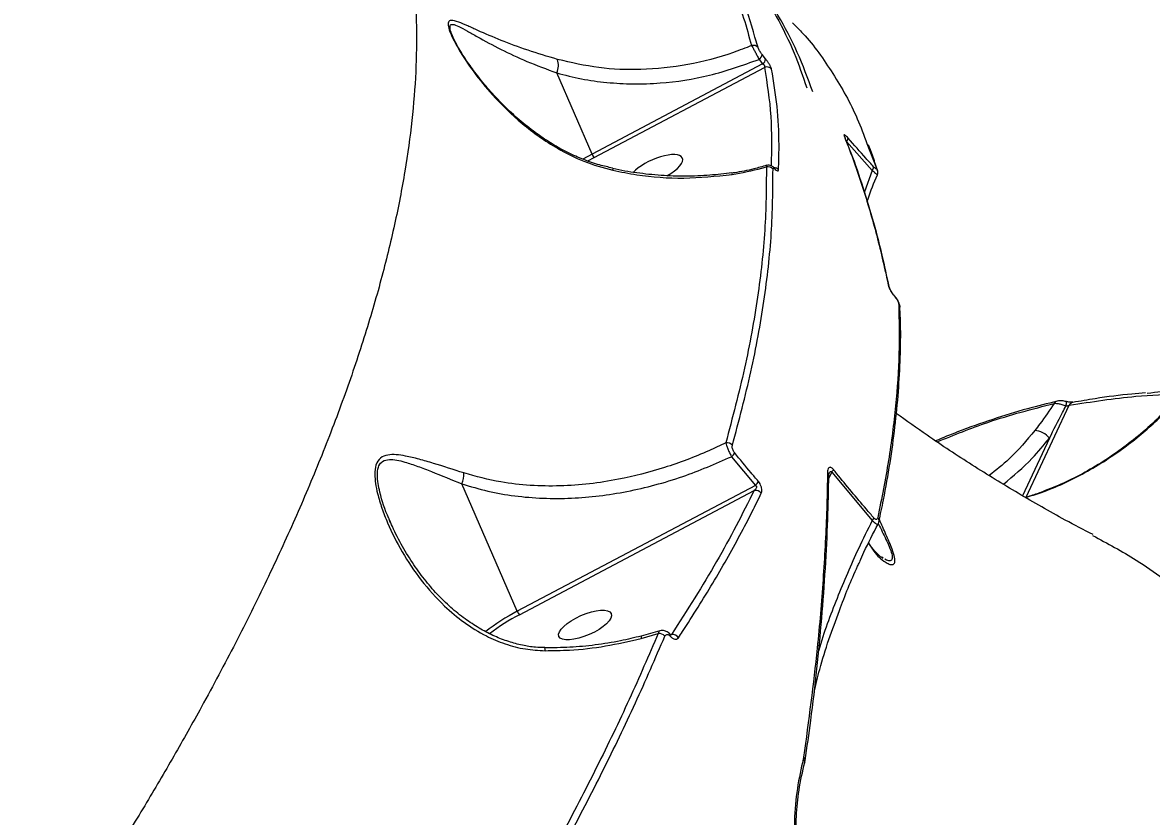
# Model space of a CAD drawing. Header units: millimetres. Extents: x -6328 to 5334, y -5037 to 4112.
# Drawn here: x -2760.9 to -2576.2, y 345 to 475 of the extents above; entities that cross this region are included whole.
import ezdxf

# ---------------------------------------------------------------- set-up
doc = ezdxf.new("R2010")
doc.units = ezdxf.units.MM
for name, color, linetype in [('DIKOM_ЗОНА', 80, 'Continuous'), ('DIKOM_ОБЪЕКТ', 7, 'Continuous'), ('DIKOM_РАЗМЕР_ЗОНА', 7, 'Continuous'), ('DIKOM_РАЗМЕР_ОБЪЕКТА', 7, 'Continuous')]:
    doc.layers.add(name, color=color, linetype=linetype)
doc.styles.add('style1', font='arial.ttf', dxfattribs={"width": 0.8})
doc.dimstyles.new('1-50', dxfattribs={"dimtxt": 300, "dimasz": 200, "dimexe": 100, "dimexo": 0, "dimgap": 100, "dimtad": 1, "dimtxsty": 'style1', "dimcen": 200, "dimclrd": 7, "dimclre": 7, "dimclrt": 7, "dimadec": 1, "dimazin": 2, "dimtfac": 1, "dimtmove": 0, "dimatfit": 2, "dimfxl": 0, "dimlwd": 25, "dimlwe": 18, "dimarcsym": 0})

# ---------------------------------------------------------------- blocks, each defined once
blk = doc.blocks.new('*D0')
at = {"layer": 'Defpoints', "color": 0, "transparency": 16777216}
for p in [(-3539.45, 760.32), (3333.52, 448.13), (3333.52, -4437.11)]:
    blk.add_point(p, dxfattribs=at)
at = {"layer": 'DIKOM_РАЗМЕР_ОБЪЕКТА', "color": 7, "lineweight": 18, "transparency": 16777216}
for p, q in [((-3539.45, 760.32), (-3539.45, -4537.11)), ((3333.52, 448.13), (3333.52, -4537.11))]:
    blk.add_line(p, q, dxfattribs=at)
at = {"layer": 'DIKOM_РАЗМЕР_ОБЪЕКТА', "color": 7, "lineweight": 25, "transparency": 16777216}
blk.add_line((-3339.45, -4437.11), (3133.52, -4437.11), dxfattribs=at)
at = {"layer": 'DIKOM_РАЗМЕР_ОБЪЕКТА', "color": 7, "transparency": 16777216}
for points in [[(-3339.45, -4403.77), (-3339.45, -4470.44), (-3539.45, -4437.11)], [(3133.52, -4403.77), (3133.52, -4470.44), (3333.52, -4437.11)]]:
    blk.add_solid(points, dxfattribs=at)
at = {"layer": 'DIKOM_РАЗМЕР_ОБЪЕКТА', "color": 7, "transparency": 16777216, "insert": (-102.96, -4183.94), "char_height": 300, "attachment_point": 5, "style": 'style1'}
blk.add_mtext('6900', dxfattribs=at)
blk = doc.blocks.new('*D1')
at = {"layer": 'Defpoints', "color": 0, "transparency": 16777216}
for p in [(-5040.91, 625.75), (5333.52, 448.13), (5333.52, -4936.78)]:
    blk.add_point(p, dxfattribs=at)
at = {"layer": 'DIKOM_РАЗМЕР_ЗОНА', "color": 7, "lineweight": 18, "transparency": 16777216}
for p, q in [((-5040.91, 625.75), (-5040.91, -5036.78)), ((5333.52, 448.13), (5333.52, -5036.78))]:
    blk.add_line(p, q, dxfattribs=at)
at = {"layer": 'DIKOM_РАЗМЕР_ЗОНА', "color": 7, "lineweight": 25, "transparency": 16777216}
blk.add_line((-4840.91, -4936.78), (5133.52, -4936.78), dxfattribs=at)
at = {"layer": 'DIKOM_РАЗМЕР_ЗОНА', "color": 7, "transparency": 16777216}
for points in [[(-4840.91, -4903.45), (-4840.91, -4970.11), (-5040.91, -4936.78)], [(5133.52, -4903.45), (5133.52, -4970.11), (5333.52, -4936.78)]]:
    blk.add_solid(points, dxfattribs=at)
at = {"layer": 'DIKOM_РАЗМЕР_ЗОНА', "color": 7, "transparency": 16777216, "insert": (-104.69, -4683.61), "char_height": 300, "attachment_point": 5, "style": 'style1'}
blk.add_mtext('10400', dxfattribs=at)
blk = doc.blocks.new('*D2')
at = {"layer": 'Defpoints', "color": 0, "transparency": 16777216}
for p in [(-5303.77, 2121.42), (-1621.11, 2121.42), (560.33, -2395.62)]:
    blk.add_point(p, dxfattribs=at)
at = {"layer": 'DIKOM_РАЗМЕР_ОБЪЕКТА', "color": 7, "lineweight": 18, "transparency": 16777216}
for p, q in [((-1621.11, 2121.42), (-5403.77, 2121.42)), ((560.33, -2395.62), (-5403.77, -2395.62))]:
    blk.add_line(p, q, dxfattribs=at)
at = {"layer": 'DIKOM_РАЗМЕР_ОБЪЕКТА', "color": 7, "lineweight": 25, "transparency": 16777216}
blk.add_line((-5303.77, -2195.62), (-5303.77, 1921.42), dxfattribs=at)
at = {"layer": 'DIKOM_РАЗМЕР_ОБЪЕКТА', "color": 7, "transparency": 16777216}
for points in [[(-5337.11, 1921.42), (-5270.44, 1921.42), (-5303.77, 2121.42)], [(-5337.11, -2195.62), (-5270.44, -2195.62), (-5303.77, -2395.62)]]:
    blk.add_solid(points, dxfattribs=at)
at = {"layer": 'DIKOM_РАЗМЕР_ОБЪЕКТА', "color": 7, "transparency": 16777216, "insert": (-5556.94, -137.1), "char_height": 300, "attachment_point": 5, "rotation": 90, "style": 'style1'}
blk.add_mtext('4500', dxfattribs=at)
blk = doc.blocks.new('*D3')
at = {"layer": 'Defpoints', "color": 0, "transparency": 16777216}
for p in [(-1814.92, 4111.71), (-5877.98, -3895.62), (33.33, -3895.62)]:
    blk.add_point(p, dxfattribs=at)
at = {"layer": 'DIKOM_РАЗМЕР_ЗОНА', "color": 7, "lineweight": 18, "transparency": 16777216}
for p, q in [((-1814.92, 4111.71), (-5977.98, 4111.71)), ((33.33, -3895.62), (-5977.98, -3895.62))]:
    blk.add_line(p, q, dxfattribs=at)
at = {"layer": 'DIKOM_РАЗМЕР_ЗОНА', "color": 7, "lineweight": 25, "transparency": 16777216}
blk.add_line((-5877.98, 3911.71), (-5877.98, -3695.62), dxfattribs=at)
at = {"layer": 'DIKOM_РАЗМЕР_ЗОНА', "color": 7, "transparency": 16777216}
for points in [[(-5911.31, 3911.71), (-5844.65, 3911.71), (-5877.98, 4111.71)], [(-5911.31, -3695.62), (-5844.65, -3695.62), (-5877.98, -3895.62)]]:
    blk.add_solid(points, dxfattribs=at)
at = {"layer": 'DIKOM_РАЗМЕР_ЗОНА', "color": 7, "transparency": 16777216, "insert": (-6131.15, 108.05), "char_height": 300, "attachment_point": 5, "rotation": 90, "style": 'style1'}
blk.add_mtext('8000', dxfattribs=at)

msp = doc.modelspace()

# ---------------------------------------------------------------- linework, layer by layer
at = {"layer": 'DIKOM_ЗОНА', "color": 3, "lineweight": 15}
msp.add_lwpolyline([(-2227.791, 4022.501, -0.4004134), (-924.694, 3567.218), (-783.266, 3290.817), (-574.315, 2882.448, 0.2815691), (-351.757, 2746.326), (3559.672, 2746.326, -0.2314536), (4743.738, 2167.188, -0.5747587), (2938.453, -2322.602, 0.3441492), (2725.867, -2545.064, -0.3852766), (1233.33, -3895.616), (300.314, -3895.616, -0.3636017), (-860.648, -2922.741, 0.3636017), (-1106.793, -2716.473), (-1724.025, -2716.473, -0.3491545), (-2514.764, -2087.631, 0.3242764), (-2736.03, -1894.92, -0.3882716), (-5040.908, 625.746), (-5040.908, 2102.661, -0.2943872), (-4453.774, 3013.453), (-2227.791, 4022.501)], format="xyb", dxfattribs=at)
at = {"layer": 'DIKOM_ОБЪЕКТ', "color": 7, "linetype": 'Continuous', "lineweight": 15}
for p, q in [((-2640.519, 470.852), (-2641.045, 472.55)), ((-2639.297, 469.015), (-2639.868, 469.745)), ((-2639.786, 468.202), (-2667.695, 453.426)), ((-2667.345, 452.871), (-2639.495, 467.616)), ((-2640.358, 468.934), (-2639.786, 468.202)), ((-2667.695, 453.426), (-2673.477, 466.711)), ((-2626.1, 455.567), (-2626.289, 456.029)), ((-2626.058, 455.466), (-2621.871, 450.763)), ((-2622.725, 455.148), (-2621.175, 451.108)), ((-2667.695, 453.426), (-2669.199, 452.588)), ((-2668.383, 452.302), (-2667.345, 452.871)), ((-2621.871, 450.763), (-2623.123, 447.22)), ((-2596.644, 397.262), (-2589.597, 412.301)), ((-2590.073, 412.905), (-2590.26, 412.941)), ((-2590.069, 412.909), (-2590.072, 412.909)), ((-2592.862, 406.912), (-2597.271, 397.503)), ((-2644.858, 403.887), (-2640.968, 399.195)), ((-2628.97, 400.313), (-2628.481, 401.357)), ((-2628.481, 401.357), (-2621.845, 393.425)), ((-2679.925, 378.57), (-2689.01, 399.445)), ((-2640.968, 399.195), (-2679.925, 378.57)), ((-2679.575, 378.015), (-2641.166, 398.351)), ((-2700.662, 393.172), (-2700.893, 393.653)), ((-2620.733, 393.243), (-2620.737, 393.223)), ((-2620.077, 387.284), (-2620.278, 387.417)), ((-2656.622, 375.381), (-2659.643, 374.477)), ((-2659.64, 374.14), (-2656.86, 374.954)), ((-2654.71, 374.762), (-2654.82, 374.721)), ((-2654.71, 374.762), (-2654.809, 374.71)), ((-2633.08, 354.631), (-2633.129, 354.376)), ((-2633.075, 354.667), (-2633.08, 354.631)), ((-2632.935, 353.745), (-2632.827, 354.225))]:
    msp.add_line(p, q, dxfattribs=at)
at = {"layer": 'DIKOM_ОБЪЕКТ', "color": 7, "linetype": 'Continuous', "lineweight": 15, "flags": 128}
for points in [[(-2626.412, 456.29), (-2626.323, 456.173), (-2626.259, 456.044)], [(-2664.366, 451.004), (-2664.355, 450.998), (-2664.319, 450.923), (-2664.304, 450.769)], [(-2637.842, 451.132), (-2637.773, 451.047), (-2637.716, 450.923)], [(-2618.22, 430.181), (-2618.236, 430.259), (-2618.242, 430.268)]]:
    msp.add_lwpolyline(points, dxfattribs=at)
at = {"layer": 'DIKOM_ОБЪЕКТ', "color": 7, "linetype": 'Continuous', "lineweight": 15}
for centre, radius, start, end in [((-2641.3, 470.216), 1.007, 39.18023, 106.92287), ((-2640.921, 469.828), 1.056, 302.19413, 355.4915), ((-2676.425, 468.005), 3.219, 336.31454, 16.64073), ((-2640.352, 469.096), 1.058, 302.36476, 355.60688), ((-2639.1, 466.673), 1.023, 39.33878, 112.73324), ((-2626.601, 456.068), 0.81, 312.10876, 357.41424), ((-2666.05, 454.076), 1.769, 201.56607, 222.91969), ((-2638.904, 450.3), 1.06, 39.4097, 104.28845), ((-2638.008, 450.193), 1.036, 37.8246, 86.04892), ((-2622.433, 451.359), 0.819, 313.2963, 358.49169), ((-2621.8, 450.531), 0.851, 16.03416, 42.71267), ((-2644.225, 450.218), 0.574, 170.77, 193.14969), ((-2619.737, 431.434), 0.723, 11.85364, 45.09953), ((-2618.113, 428.313), 0.825, 1.27809, 42.89443), ((-2591.368, 412.214), 0.804, 104.73496, 150.34624), ((-2591.772, 412.748), 1.711, 340.82682, 5.36828), ((-2588.854, 412.008), 0.799, 102.42692, 158.44571), ((-2595.544, 404.749), 3.445, 38.89309, 84.91934), ((-2645.638, 404.992), 1.18, 39.60963, 98.39083), ((-2645.776, 405.05), 1.482, 308.31145, 340.17571), ((-2692.691, 401.022), 4.005, 336.81529, 2.87409), ((-2629.596, 400.844), 0.646, 0.00812, 47.87421), ((-2629.36, 402.231), 1.239, 315.14678, 338.48157), ((-2641.914, 400.352), 1.494, 309.29612, 341.06079), ((-2640.917, 397.246), 1.133, 36.11018, 102.68331), ((-2622.749, 394.275), 1.241, 316.77255, 340.24663), ((-2621.501, 393.395), 0.783, 348.81265, 43.61494), ((-2663.861, 347.774), 34.733, 117.54729, 127.77999), ((-2663.888, 347.965), 33.898, 117.56604, 127.36718), ((-2678.279, 379.22), 1.769, 201.56607, 222.91969), ((-2659.098, 374.331), 0.574, 163.07124, 199.43288), ((-2656.768, 373.685), 1.272, 39.58981, 94.14012), ((-2655.145, 374.586), 0.33, 334.70654, 34.61614), ((-2654.538, 373.607), 1.168, 33.40157, 98.44845), ((-2676.464, 372.265), 1.081, 352.5306, 18.51061), ((-2633.406, 354.164), 0.57, 356.27133, 55.06174), ((-2633.419, 354.193), 0.586, 355.91311, 54.07934)]:
    msp.add_arc(centre, radius, start, end, dxfattribs=at)
for start_param, end_param in [(3.1756811, 5.6131856), (1.8214309, 3.1756811)]:
    msp.add_ellipse((-2657.185, 450.916), major_axis=(-4.28, -1.868), ratio=0.3638166, start_param=start_param, end_param=end_param, dxfattribs=at)
msp.add_ellipse((-2668.833, 376.322), major_axis=(-4.28, -1.868), ratio=0.3638166, dxfattribs=at)
for points, knots in [([(-2816.263, 451.258), (-2812.207, 453.361), (-2804.08, 457.576), (-2792.818, 464.068), (-2782.254, 470.681), (-2773.065, 477.016), (-2765.106, 483.037), (-2758.238, 488.729), (-2751.957, 494.482), (-2746.262, 500.307), (-2741.19, 506.186), (-2736.755, 512.122), (-2732.994, 518.084), (-2729.992, 523.933), (-2727.715, 529.647), (-2726.189, 534.998), (-2725.268, 540.108), (-2724.931, 544.977), (-2724.935, 548.54), (-2725.209, 550.468), (-2725.255, 550.793)], [0, 0, 0, 0, 0.0678263, 0.1359035, 0.2041491, 0.2726499, 0.3292646, 0.3859769, 0.4431485, 0.5004214, 0.5584276, 0.6165406, 0.6751369, 0.7338447, 0.7888316, 0.8439117, 0.8925418, 0.9411718, 0.9900654, 1, 1, 1, 1]), ([(-2704.748, 508.434), (-2703.693, 506.456), (-2701.311, 501.99), (-2698.794, 494.012), (-2697, 484.706), (-2696.346, 475.566), (-2696.472, 466.915), (-2697.102, 458.969), (-2698.255, 450.636), (-2699.938, 441.93), (-2702.165, 432.83), (-2704.936, 423.379), (-2708.255, 413.586), (-2712.044, 403.676), (-2716.267, 393.689), (-2720.89, 383.646), (-2725.984, 373.39), (-2731.097, 363.776), (-2736.093, 354.886), (-2740.869, 346.754), (-2745.905, 338.535), (-2751.777, 329.292), (-2756.179, 322.745), (-2758.703, 318.991)], [0, 0, 0, 0, 0.0521093, 0.1176214, 0.1836025, 0.2498201, 0.296275, 0.3428932, 0.3895931, 0.4368841, 0.4842594, 0.5322356, 0.5802988, 0.6285366, 0.6743563, 0.7201759, 0.7662955, 0.8124151, 0.8474329, 0.8824507, 0.9176005, 0.9527502, 1, 1, 1, 1]), ([(-2658.493, 501.747), (-2656.536, 499.675), (-2652.617, 495.525), (-2647.958, 488.233), (-2644.129, 480.22), (-2642.439, 474.196), (-2641.593, 471.179)], [0, 0, 0, 0, 0.2481019, 0.4969506, 0.748088, 1, 1, 1, 1]), ([(-2641.045, 472.55), (-2641.723, 474.946), (-2643.244, 480.321), (-2646.824, 487.784), (-2651.485, 495.147), (-2655.456, 499.357), (-2657.444, 501.465)], [0, 0, 0, 0, 0.2101376, 0.471553, 0.7353701, 1, 1, 1, 1]), ([(-2644.122, 485.399), (-2643.106, 484.184), (-2640.653, 481.25), (-2637.507, 476.082), (-2634.619, 470.292), (-2633.221, 466.197), (-2632.566, 464.276)], [0, 0, 0, 0, 0.2006617, 0.4843765, 0.7581233, 1, 1, 1, 1]), ([(-2631.579, 463.603), (-2632.379, 465.793), (-2633.991, 470.207), (-2637.162, 476.16), (-2640.434, 481.183), (-2642.884, 483.968), (-2643.907, 485.131)], [0, 0, 0, 0, 0.2707262, 0.5454427, 0.8102594, 1, 1, 1, 1]), ([(-2673.34, 468.927), (-2674.987, 469.416), (-2678.327, 470.409), (-2682.663, 472.038), (-2685.858, 473.424), (-2688.085, 474.439), (-2689.603, 475.092), (-2690.716, 475.414), (-2691.263, 475.143), (-2691.265, 474.353), (-2690.881, 473.225), (-2690.282, 471.956), (-2689.123, 469.856), (-2687.097, 466.819), (-2683.679, 462.627), (-2680.037, 459.081), (-2676.37, 456.247), (-2673.035, 454.11), (-2669.038, 452.079), (-2665.898, 451.21), (-2664.304, 450.769)], [0, 0, 0, 0, 0.0820687, 0.1664748, 0.2508371, 0.2940036, 0.3376005, 0.3839912, 0.4157853, 0.4428447, 0.469835, 0.4939799, 0.5187256, 0.588613, 0.6603826, 0.7589133, 0.8094734, 0.8604908, 0.9291629, 1, 1, 1, 1]), ([(-2634.89, 474.906), (-2634.314, 474.338), (-2631.789, 471.849), (-2628.219, 466.638), (-2624.707, 460.634), (-2623.222, 456.524), (-2622.725, 455.148)], [0, 0, 0, 0, 0.1050612, 0.4607622, 0.8194307, 1, 1, 1, 1]), ([(-2690.481, 472.683), (-2690.503, 472.727), (-2690.74, 473.187), (-2690.936, 473.883), (-2690.971, 474.596), (-2690.478, 474.74), (-2689.499, 474.345), (-2688.118, 473.583), (-2685.902, 472.31), (-2682.739, 470.591), (-2678.424, 468.56), (-2675.138, 467.332), (-2673.477, 466.711)], [0, 0, 0, 0, 0.0054554, 0.0565624, 0.1072482, 0.168506, 0.2506141, 0.3433028, 0.4373102, 0.6306077, 0.8132315, 1, 1, 1, 1]), ([(-2664.338, 451.128), (-2665.049, 451.29), (-2666.647, 451.653), (-2669.107, 452.505), (-2671.705, 453.641), (-2674.244, 455.069), (-2676.797, 456.766), (-2679.351, 458.763), (-2681.897, 461.081), (-2684.218, 463.516), (-2686.221, 465.916), (-2687.801, 468.062), (-2688.975, 469.857), (-2689.785, 471.246), (-2690.263, 472.154), (-2690.433, 472.558), (-2690.484, 472.68)], [0, 0, 0, 0, 0.0606392, 0.1363108, 0.2146038, 0.294614, 0.3770547, 0.4688904, 0.5647817, 0.6660151, 0.7528984, 0.8316641, 0.898565, 0.9450664, 0.9833441, 1, 1, 1, 1]), ([(-2641.593, 471.179), (-2642.58, 470.796), (-2645.987, 469.472), (-2652.058, 467.899), (-2659.469, 467.11), (-2666.668, 467.373), (-2671.101, 468.405), (-2673.34, 468.927)], [0, 0, 0, 0, 0.0953049, 0.3289405, 0.5680093, 0.7817927, 1, 1, 1, 1]), ([(-2641.593, 471.179), (-2641.534, 471.082), (-2641.418, 470.888), (-2641.146, 470.402), (-2640.84, 469.841), (-2640.567, 469.33), (-2640.414, 469.041), (-2640.358, 468.934)], [0, 0, 0, 0, 0.2193575, 0.4388247, 0.6560351, 0.873298, 1, 1, 1, 1]), ([(-2639.868, 469.745), (-2639.921, 469.814), (-2640.031, 469.96), (-2640.2, 470.213), (-2640.354, 470.47), (-2640.472, 470.702), (-2640.503, 470.802), (-2640.519, 470.852)], [0, 0, 0, 0, 0.1798431, 0.3800933, 0.581207, 0.7906976, 1, 1, 1, 1]), ([(-2673.477, 466.711), (-2672.139, 466.367), (-2669.454, 465.677), (-2665.259, 465.096), (-2660.951, 464.857), (-2655.332, 465.06), (-2648.358, 466.089), (-2643.047, 467.978), (-2640.358, 468.934)], [0, 0, 0, 0, 0.1259502, 0.2528128, 0.3825023, 0.5131454, 0.7535727, 1, 1, 1, 1]), ([(-2639.786, 468.202), (-2639.743, 468.178), (-2639.668, 468.135), (-2639.589, 468.06), (-2639.526, 467.986), (-2639.492, 467.928), (-2639.46, 467.846), (-2639.45, 467.789), (-2639.454, 467.699), (-2639.477, 467.654), (-2639.495, 467.616)], [0, 0, 0, 0, 0.1793224, 0.3191654, 0.36903, 0.5165529, 0.5564664, 0.716577, 0.7656539, 1, 1, 1, 1]), ([(-2639.495, 467.616), (-2639.064, 464.971), (-2638.219, 459.78), (-2638.331, 454.228), (-2638.386, 451.506)], [0, 0, 0, 0, 0.5095897, 1, 1, 1, 1]), ([(-2638.309, 467.321), (-2638.331, 467.397), (-2638.374, 467.549), (-2638.553, 467.906), (-2638.791, 468.305), (-2639.051, 468.693), (-2639.219, 468.913), (-2639.297, 469.015)], [0, 0, 0, 0, 0.2131431, 0.4264747, 0.630601, 0.8289228, 1, 1, 1, 1]), ([(-2637.19, 450.828), (-2637.177, 451.104), (-2637.115, 452.481), (-2637.065, 455.994), (-2637.302, 461.276), (-2637.973, 465.305), (-2638.309, 467.321)], [0, 0, 0, 0, 0.0480628, 0.2403225, 0.6198794, 1, 1, 1, 1]), ([(-2625.792, 456.031), (-2625.877, 456.125), (-2626.047, 456.314), (-2626.255, 456.5), (-2626.4, 456.588), (-2626.475, 456.572), (-2626.475, 456.464), (-2626.43, 456.341), (-2626.412, 456.29)], [0, 0, 0, 0, 0.1643489, 0.329157, 0.4897515, 0.661608, 0.8613781, 1, 1, 1, 1]), ([(-2626.412, 456.29), (-2626.289, 455.981), (-2625.675, 454.436), (-2624.15, 450.333), (-2622.044, 443.745), (-2620.324, 437.105), (-2619.469, 433.083), (-2619.227, 431.946)], [0, 0, 0, 0, 0.0413727, 0.2068703, 0.53815, 0.8694302, 1, 1, 1, 1]), ([(-2626.263, 456.055), (-2626.264, 456.057), (-2626.274, 456.078), (-2626.272, 456.075), (-2626.271, 456.073)], [0, 0, 0, 0, 0.1117471, 1, 1, 1, 1]), ([(-2619.073, 431.697), (-2619.442, 433.432), (-2620.257, 437.264), (-2621.758, 442.929), (-2623.547, 448.705), (-2624.998, 452.912), (-2625.914, 455.121), (-2626.1, 455.567)], [0, 0, 0, 0, 0.2034504, 0.44941, 0.6943284, 0.9382177, 1, 1, 1, 1]), ([(-2621.614, 451.337), (-2622.034, 451.802), (-2623.437, 453.355), (-2624.822, 454.929), (-2625.792, 456.031)], [0, 0, 0, 0, 0.2996328, 1, 1, 1, 1]), ([(-2621.023, 450.761), (-2621.271, 451.597), (-2621.697, 453.031), (-2622.244, 454.377), (-2622.473, 454.938)], [0, 0, 0, 0, 0.582676, 1, 1, 1, 1]), ([(-2644.797, 450.367), (-2646.005, 450.214), (-2648.53, 449.895), (-2652.413, 449.762), (-2656.412, 449.879), (-2660.385, 450.319), (-2663.037, 450.732), (-2664.336, 451.057), (-2664.351, 451.061)], [0, 0, 0, 0, 0.1851226, 0.387334, 0.5904634, 0.7940858, 0.9976381, 1, 1, 1, 1]), ([(-2664.304, 450.769), (-2663.003, 450.513), (-2659.191, 449.764), (-2652.619, 449.274), (-2647.417, 449.814), (-2644.784, 450.088)], [0, 0, 0, 0, 0.2035485, 0.5968373, 1, 1, 1, 1]), ([(-2639.165, 451.327), (-2639.191, 447.915), (-2639.242, 441.082), (-2640.499, 430.038), (-2642.556, 418.46), (-2644.724, 410.263), (-2645.81, 406.159)], [0, 0, 0, 0, 0.2482753, 0.4972305, 0.7482641, 1, 1, 1, 1]), ([(-2639.133, 451.587), (-2639.826, 451.387), (-2641.56, 450.888), (-2643.46, 450.493), (-2644.662, 450.335), (-2644.791, 450.318)], [0, 0, 0, 0, 0.3731164, 0.932597, 1, 1, 1, 1]), ([(-2644.784, 450.088), (-2643.147, 450.39), (-2641.258, 450.739), (-2639.412, 451.258), (-2639.165, 451.327)], [0, 0, 0, 0, 0.8666345, 1, 1, 1, 1]), ([(-2644.729, 405.744), (-2643.656, 409.798), (-2641.508, 417.916), (-2639.444, 429.466), (-2638.164, 440.587), (-2638.111, 447.508), (-2638.085, 450.973)], [0, 0, 0, 0, 0.2482771, 0.497233, 0.7482654, 1, 1, 1, 1]), ([(-2639.12, 451.543), (-2639.144, 451.527), (-2639.181, 451.503), (-2639.17, 451.375), (-2639.165, 451.327)], [0, 0, 0, 0, 0.6234786, 1, 1, 1, 1]), ([(-2637.845, 451.128), (-2637.887, 451.169), (-2638.039, 451.323), (-2638.314, 451.505), (-2638.719, 451.607), (-2639, 451.616), (-2639.12, 451.558), (-2639.124, 451.556)], [0, 0, 0, 0, 0.1300072, 0.4789197, 0.7387466, 0.9910134, 1, 1, 1, 1]), ([(-2638.085, 450.973), (-2638.084, 450.992), (-2638.082, 451.063), (-2638.029, 451.119), (-2637.902, 451.086), (-2637.778, 450.978), (-2637.716, 450.923)], [0, 0, 0, 0, 0.1085438, 0.3983746, 0.6996392, 1, 1, 1, 1]), ([(-2637.775, 451.074), (-2637.778, 451.076), (-2637.785, 451.081), (-2637.817, 451.107), (-2637.844, 451.134), (-2637.844, 451.135)], [0, 0, 0, 0, 0.422796, 0.995622, 1, 1, 1, 1]), ([(-2637.716, 450.923), (-2637.629, 450.847), (-2637.454, 450.694), (-2637.273, 450.648), (-2637.2, 450.722), (-2637.192, 450.809), (-2637.19, 450.828)], [0, 0, 0, 0, 0.3053848, 0.6114671, 0.9125837, 1, 1, 1, 1]), ([(-2621.871, 450.763), (-2621.727, 450.643), (-2621.439, 450.404), (-2621.151, 450.153), (-2621.007, 450.018), (-2621.024, 450.018), (-2621.03, 450.017)], [0, 0, 0, 0, 0.2872288, 0.5746132, 0.8599559, 1, 1, 1, 1]), ([(-2621.175, 451.108), (-2621.173, 451.101), (-2621.159, 451.054), (-2621.156, 450.995), (-2621.205, 450.98), (-2621.301, 451.033), (-2621.442, 451.153), (-2621.557, 451.276), (-2621.614, 451.337)], [0, 0, 0, 0, 0.0354343, 0.257347, 0.4482178, 0.6281242, 0.8143664, 1, 1, 1, 1]), ([(-2621.016, 450.012), (-2620.991, 450.07), (-2620.933, 450.21), (-2620.922, 450.441), (-2620.945, 450.644), (-2620.978, 450.743), (-2620.991, 450.779)], [0, 0, 0, 0, 0.2214203, 0.5318959, 0.8288118, 1, 1, 1, 1]), ([(-2622.658, 445.709), (-2622.615, 445.845), (-2622.145, 447.319), (-2621.55, 448.729), (-2621.01, 450.01)], [0, 0, 0, 0, 0.0919723, 1, 1, 1, 1]), ([(-2619.227, 431.946), (-2619.191, 431.823), (-2619.121, 431.577), (-2618.871, 431.09), (-2618.561, 430.6), (-2618.326, 430.311), (-2618.22, 430.181)], [0, 0, 0, 0, 0.2591499, 0.5177317, 0.7812284, 1, 1, 1, 1]), ([(-2618.244, 430.273), (-2618.28, 430.315), (-2618.391, 430.443), (-2618.589, 430.717), (-2618.799, 431.052), (-2618.947, 431.348), (-2619.013, 431.515), (-2619.03, 431.588), (-2619.029, 431.582), (-2619.029, 431.581)], [0, 0, 0, 0, 0.0911515, 0.2806052, 0.5036912, 0.718118, 0.8794828, 0.9911195, 1, 1, 1, 1]), ([(-2617.509, 428.874), (-2617.458, 426.19), (-2617.355, 420.815), (-2617.955, 412.242), (-2619.064, 403.327), (-2620.31, 397.068), (-2620.934, 393.935)], [0, 0, 0, 0, 0.2489043, 0.4982428, 0.7488998, 1, 1, 1, 1]), ([(-2617.293, 428.344), (-2617.292, 428.352), (-2617.276, 428.466), (-2617.354, 428.732), (-2617.498, 429.171), (-2617.813, 429.704), (-2618.086, 430.101), (-2618.233, 430.254), (-2618.245, 430.267)], [0, 0, 0, 0, 0.0117919, 0.1596023, 0.4133352, 0.7134838, 0.9768975, 1, 1, 1, 1]), ([(-2618.22, 430.181), (-2618.19, 430.145), (-2618.072, 430.006), (-2617.875, 429.729), (-2617.678, 429.388), (-2617.542, 429.083), (-2617.52, 428.944), (-2617.509, 428.874)], [0, 0, 0, 0, 0.0798484, 0.318135, 0.5555822, 0.7774002, 1, 1, 1, 1]), ([(-2620.761, 393.231), (-2620.501, 394.424), (-2619.789, 397.695), (-2618.903, 402.883), (-2618.082, 408.805), (-2617.522, 414.566), (-2617.227, 420.159), (-2617.154, 424.752), (-2617.277, 427.414), (-2617.32, 428.329)], [0, 0, 0, 0, 0.0942119, 0.2582466, 0.4223401, 0.5864482, 0.7503567, 0.9141761, 1, 1, 1, 1]), ([(-2596.748, 397.205), (-2595.886, 397.473), (-2592.568, 398.505), (-2586.924, 401.137), (-2580.477, 405.289), (-2574.764, 410.095), (-2571.637, 413.662), (-2570.059, 415.461)], [0, 0, 0, 0, 0.0845872, 0.325637, 0.5726296, 0.7844394, 1, 1, 1, 1]), ([(-2570.254, 415.494), (-2570.726, 414.904), (-2572.056, 413.243), (-2574.478, 410.719), (-2577.482, 407.93), (-2580.67, 405.38), (-2583.995, 403.082), (-2587.439, 401.064), (-2590.9, 399.337), (-2593.254, 398.431), (-2594.396, 397.992)], [0, 0, 0, 0, 0.0739237, 0.2082891, 0.3426836, 0.4771035, 0.6113892, 0.7438554, 0.8757936, 1, 1, 1, 1]), ([(-2589.597, 412.301), (-2585.932, 412.879), (-2579.677, 413.865), (-2573.784, 414.074), (-2571.345, 414.16)], [0, 0, 0, 0, 0.586078, 1, 1, 1, 1]), ([(-2577.131, 414.322), (-2577.873, 414.264), (-2580.568, 414.055), (-2584.529, 413.545), (-2587.798, 412.976), (-2589.023, 412.763)], [0, 0, 0, 0, 0.1918373, 0.6971687, 1, 1, 1, 1]), ([(-2570.919, 414.681), (-2571.356, 414.668), (-2573.287, 414.611), (-2575.287, 414.408), (-2576.835, 414.25)], [0, 0, 0, 0, 0.2261167, 1, 1, 1, 1]), ([(-2591.566, 412.971), (-2593.182, 412.575), (-2596.682, 411.72), (-2602.12, 410.024), (-2607.14, 408.271), (-2610.273, 406.971), (-2611.478, 406.471)], [0, 0, 0, 0, 0.2465577, 0.5336894, 0.8206087, 1, 1, 1, 1]), ([(-2611.241, 406.314), (-2608.465, 407.436), (-2602, 410.048), (-2595.675, 411.68), (-2592.066, 412.611)], [0, 0, 0, 0, 0.4294924, 1, 1, 1, 1]), ([(-2592.066, 412.611), (-2592.835, 411.473), (-2593.864, 409.949), (-2594.961, 408.538), (-2595.239, 408.181)], [0, 0, 0, 0, 0.7468213, 1, 1, 1, 1]), ([(-2592.862, 406.912), (-2592.139, 408.302), (-2591.227, 410.051), (-2590.339, 411.822), (-2590.156, 412.187)], [0, 0, 0, 0, 0.7939405, 1, 1, 1, 1]), ([(-2592.066, 412.611), (-2591.944, 412.619), (-2591.701, 412.633), (-2591.145, 412.525), (-2590.609, 412.365), (-2590.277, 412.234), (-2590.156, 412.187)], [0, 0, 0, 0, 0.2783905, 0.5566671, 0.8378786, 1, 1, 1, 1]), ([(-2590.26, 412.941), (-2590.374, 412.964), (-2590.704, 413.031), (-2591.141, 413.07), (-2591.446, 412.998), (-2591.567, 412.969)], [0, 0, 0, 0, 0.2410632, 0.696913, 1, 1, 1, 1]), ([(-2590.156, 412.187), (-2590.13, 412.19), (-2590.04, 412.203), (-2589.889, 412.23), (-2589.715, 412.267), (-2589.636, 412.29), (-2589.597, 412.301)], [0, 0, 0, 0, 0.1262397, 0.4366032, 0.7262042, 1, 1, 1, 1]), ([(-2589.015, 412.79), (-2589.018, 412.79), (-2589.023, 412.789), (-2589.105, 412.783), (-2589.258, 412.785), (-2589.519, 412.808), (-2589.81, 412.85), (-2589.999, 412.896), (-2590.068, 412.912)], [0, 0, 0, 0, 0.0898595, 0.2093323, 0.3757554, 0.5869962, 0.8495835, 1, 1, 1, 1]), ([(-2585.708, 391.123), (-2587.23, 391.912), (-2591.337, 394.041), (-2597.931, 397.828), (-2605.463, 402.449), (-2612.119, 406.81), (-2616.233, 409.754), (-2617.914, 410.957)], [0, 0, 0, 0, 0.139253, 0.3755672, 0.6092625, 0.8403052, 1, 1, 1, 1]), ([(-2595.239, 408.181), (-2596.588, 406.555), (-2598.869, 403.806), (-2601.596, 401.68), (-2602.71, 400.811)], [0, 0, 0, 0, 0.591599, 1, 1, 1, 1]), ([(-2600.387, 399.385), (-2598.765, 400.738), (-2596.064, 402.993), (-2593.777, 405.793), (-2592.862, 406.912)], [0, 0, 0, 0, 0.599988, 1, 1, 1, 1]), ([(-2645.81, 406.159), (-2646.734, 405.72), (-2650.01, 404.163), (-2655.844, 401.969), (-2662.413, 400.27), (-2668.138, 399.384), (-2672.967, 399.031), (-2677.824, 399.118), (-2683.142, 399.686), (-2686.693, 400.669), (-2688.691, 401.223)], [0, 0, 0, 0, 0.0672692, 0.2386087, 0.4121732, 0.520863, 0.630243, 0.7420328, 0.8547814, 1, 1, 1, 1]), ([(-2645.81, 406.159), (-2645.778, 406.025), (-2645.715, 405.758), (-2645.501, 405.188), (-2645.232, 404.584), (-2645.006, 404.146), (-2644.883, 403.932), (-2644.858, 403.887)], [0, 0, 0, 0, 0.2435262, 0.4875448, 0.7197754, 0.941836, 1, 1, 1, 1]), ([(-2644.382, 404.547), (-2644.416, 404.592), (-2644.502, 404.705), (-2644.629, 404.938), (-2644.727, 405.223), (-2644.77, 405.515), (-2644.744, 405.663), (-2644.729, 405.744)], [0, 0, 0, 0, 0.1207619, 0.307548, 0.5229351, 0.737447, 1, 1, 1, 1]), ([(-2688.691, 401.223), (-2690.368, 401.765), (-2692.906, 402.586), (-2696.017, 403.494), (-2698.051, 403.99), (-2699.766, 404.245), (-2701.177, 404.231), (-2702.394, 403.781), (-2703.124, 402.649), (-2703.296, 401.106), (-2703.154, 399.493), (-2702.77, 397.612), (-2702.116, 395.449), (-2700.864, 392.231), (-2698.83, 388.21), (-2695.736, 383.59), (-2692.291, 379.725), (-2688.672, 376.686), (-2685.33, 374.611), (-2681.938, 373.174), (-2678.696, 372.307), (-2676.47, 372.184), (-2675.392, 372.124)], [0, 0, 0, 0, 0.0866941, 0.1311764, 0.1760726, 0.2081975, 0.2409001, 0.2744194, 0.3082509, 0.337742, 0.3650519, 0.393035, 0.4327007, 0.4727589, 0.5545429, 0.6396923, 0.7264108, 0.7889965, 0.8528476, 0.9020912, 0.9525885, 1, 1, 1, 1]), ([(-2700.893, 393.653), (-2700.914, 393.697), (-2701.608, 395.139), (-2702.224, 397.141), (-2702.738, 399.506), (-2702.879, 400.916), (-2702.745, 402.209), (-2702.327, 402.859), (-2701.723, 403.301), (-2700.922, 403.483), (-2699.665, 403.351), (-2698.114, 402.965), (-2696.217, 402.318), (-2693.186, 401.149), (-2690.688, 400.13), (-2689.01, 399.445)], [0, 0, 0, 0, 0.0051392, 0.1663155, 0.2192157, 0.2731574, 0.3317442, 0.3892585, 0.400223, 0.4688083, 0.5329645, 0.598513, 0.6968808, 0.7962381, 1, 1, 1, 1]), ([(-2689.01, 399.445), (-2687.603, 399.02), (-2684.778, 398.165), (-2680.326, 397.407), (-2675.74, 397.022), (-2671.113, 397.044), (-2666.513, 397.43), (-2661.95, 398.152), (-2657.382, 399.215), (-2651.614, 400.94), (-2647.501, 402.734), (-2644.858, 403.887)], [0, 0, 0, 0, 0.1002261, 0.2013165, 0.3048778, 0.409185, 0.5093687, 0.6100991, 0.7124192, 0.8152392, 1, 1, 1, 1]), ([(-2640.501, 399.867), (-2640.892, 400.331), (-2642.199, 401.88), (-2643.483, 403.449), (-2644.382, 404.547)], [0, 0, 0, 0, 0.2996328, 1, 1, 1, 1]), ([(-2629.162, 401.323), (-2629.169, 400.883), (-2629.201, 398.684), (-2629.357, 392.902), (-2629.84, 383.8), (-2630.939, 370.571), (-2632.269, 360.67), (-2633.075, 354.667)], [0, 0, 0, 0, 0.0299896, 0.1499527, 0.3900715, 0.6301904, 1, 1, 1, 1]), ([(-2628.207, 401.777), (-2628.273, 401.851), (-2628.406, 402.001), (-2628.601, 402.125), (-2628.794, 402.168), (-2628.992, 402.076), (-2629.132, 401.788), (-2629.153, 401.475), (-2629.162, 401.323)], [0, 0, 0, 0, 0.1098635, 0.2200424, 0.3257284, 0.4925231, 0.7537199, 1, 1, 1, 1]), ([(-2628.945, 400.843), (-2628.947, 400.86), (-2628.955, 400.964), (-2628.931, 401.044), (-2628.932, 401.045), (-2628.933, 401.045)], [0, 0, 0, 0, 0.1165402, 0.7244858, 1, 1, 1, 1]), ([(-2628.939, 401.014), (-2628.903, 401.096), (-2628.832, 401.256), (-2628.718, 401.416), (-2628.626, 401.484), (-2628.573, 401.486), (-2628.548, 401.474), (-2628.525, 401.453), (-2628.501, 401.419), (-2628.488, 401.38), (-2628.481, 401.357)], [0, 0, 0, 0, 0.3239459, 0.6217939, 0.7651255, 0.8147598, 0.8648715, 0.8789434, 0.9281043, 1, 1, 1, 1]), ([(-2621.582, 393.855), (-2621.991, 394.334), (-2624.037, 396.725), (-2626.242, 399.369), (-2628.023, 401.552), (-2628.207, 401.777)], [0, 0, 0, 0, 0.1831691, 0.9158786, 1, 1, 1, 1]), ([(-2640.968, 399.195), (-2640.934, 399.178), (-2640.877, 399.149), (-2640.82, 399.077), (-2640.791, 399.003), (-2640.784, 398.917), (-2640.811, 398.782), (-2640.925, 398.57), (-2641.071, 398.437), (-2641.166, 398.351)], [0, 0, 0, 0, 0.1044812, 0.1740915, 0.2297651, 0.3047724, 0.3966989, 0.6086532, 1, 1, 1, 1]), ([(-2640.002, 397.913), (-2639.957, 398.056), (-2639.883, 398.291), (-2639.944, 398.783), (-2640.09, 399.224), (-2640.294, 399.603), (-2640.439, 399.788), (-2640.501, 399.867)], [0, 0, 0, 0, 0.3038664, 0.5023335, 0.7017042, 0.8732905, 1, 1, 1, 1]), ([(-2632.824, 354.152), (-2632.508, 356.339), (-2631.778, 361.4), (-2630.874, 369.164), (-2630.071, 377.474), (-2629.483, 385.637), (-2629.091, 393.449), (-2629.001, 398.45), (-2628.958, 400.844)], [0, 0, 0, 0, 0.1335408, 0.3089319, 0.4846159, 0.6607832, 0.837624, 1, 1, 1, 1]), ([(-2641.166, 398.351), (-2643.113, 394.495), (-2647.015, 386.77), (-2652.142, 378.769), (-2654.71, 374.762)], [0, 0, 0, 0, 0.4991744, 1, 1, 1, 1]), ([(-2653.563, 374.25), (-2653.343, 374.584), (-2652.245, 376.251), (-2649.484, 380.568), (-2645.568, 387.142), (-2642.231, 393.345), (-2640.493, 396.907), (-2640.002, 397.913)], [0, 0, 0, 0, 0.0413727, 0.2068702, 0.5381497, 0.8694287, 1, 1, 1, 1]), ([(-2594.396, 397.992), (-2594.464, 397.964), (-2595.2, 397.664), (-2595.957, 397.453), (-2596.644, 397.262)], [0, 0, 0, 0, 0.092564, 1, 1, 1, 1]), ([(-2675.438, 372.636), (-2675.935, 372.644), (-2677.164, 372.664), (-2679.151, 372.995), (-2681.397, 373.59), (-2683.679, 374.475), (-2685.965, 375.652), (-2688.279, 377.145), (-2690.579, 378.956), (-2692.819, 381.093), (-2694.94, 383.516), (-2696.931, 386.224), (-2698.76, 389.214), (-2700.08, 391.723), (-2700.726, 393.243), (-2700.899, 393.649)], [0, 0, 0, 0, 0.0416879, 0.103175, 0.1683384, 0.237305, 0.3102343, 0.3874229, 0.4728647, 0.5615942, 0.6544055, 0.751765, 0.8538666, 0.9609578, 1, 1, 1, 1]), ([(-2620.934, 393.935), (-2620.961, 393.85), (-2621.008, 393.699), (-2621.148, 393.608), (-2621.296, 393.625), (-2621.442, 393.708), (-2621.535, 393.806), (-2621.582, 393.855)], [0, 0, 0, 0, 0.3196286, 0.5618766, 0.7279416, 0.8640377, 1, 1, 1, 1]), ([(-2619.608, 391.158), (-2619.609, 391.161), (-2619.918, 391.904), (-2620.302, 392.752), (-2620.684, 393.597)], [0, 0, 0, 0, 0.0047799, 1, 1, 1, 1]), ([(-2621.845, 393.425), (-2622.613, 391.898), (-2624.695, 387.754), (-2627.644, 380.697), (-2629.804, 375.084), (-2630.609, 372.127), (-2630.622, 372.079)], [0, 0, 0, 0, 0.2241367, 0.6082897, 0.9936328, 1, 1, 1, 1]), ([(-2623.853, 386.746), (-2623.636, 387.246), (-2622.731, 389.331), (-2621.692, 391.328), (-2620.902, 392.846)], [0, 0, 0, 0, 0.2397891, 1, 1, 1, 1]), ([(-2621.845, 393.425), (-2621.717, 393.311), (-2621.46, 393.083), (-2621.16, 392.874), (-2620.951, 392.778), (-2620.908, 392.819), (-2620.887, 392.839)], [0, 0, 0, 0, 0.2491661, 0.49819, 0.7523516, 1, 1, 1, 1]), ([(-2620.887, 392.842), (-2620.86, 392.887), (-2620.781, 393.018), (-2620.759, 393.156), (-2620.744, 393.247)], [0, 0, 0, 0, 0.3462062, 1, 1, 1, 1]), ([(-2620.812, 392.851), (-2620.606, 392.429), (-2619.975, 391.14), (-2619.146, 389.429), (-2618.59, 387.922), (-2618.508, 387.054), (-2618.933, 386.767), (-2619.443, 386.862), (-2619.781, 387.087), (-2619.786, 387.09)], [0, 0, 0, 0, 0.1100344, 0.3359886, 0.4686264, 0.6009251, 0.7706645, 0.9968345, 1, 1, 1, 1]), ([(-2622.442, 389.752), (-2622.168, 389.289), (-2621.353, 387.915), (-2620.116, 386.838), (-2619.084, 386.265), (-2618.495, 386.151), (-2618.11, 386.434), (-2618.127, 387.322), (-2618.618, 388.887), (-2619.238, 390.31), (-2619.608, 391.158)], [0, 0, 0, 0, 0.1353751, 0.4015221, 0.4964402, 0.5925519, 0.6980851, 0.7849488, 0.8719303, 1, 1, 1, 1]), ([(-2585.777, 390.995), (-2583.375, 389.703), (-2577.928, 386.772), (-2570.77, 381.336), (-2564.121, 375.355), (-2558.523, 369.481), (-2553.13, 362.984), (-2547.964, 355.86), (-2543.02, 348.088), (-2538.33, 339.699), (-2533.907, 330.694), (-2529.848, 321.284), (-2526.149, 311.519), (-2522.796, 301.439), (-2519.732, 290.887), (-2517.187, 280.761), (-2515.093, 271.213), (-2513.375, 262.336), (-2511.842, 253.221), (-2510.32, 242.824), (-2509.475, 235.293), (-2508.991, 230.975)], [0, 0, 0, 0, 0.060087, 0.1363229, 0.1898061, 0.2434773, 0.2972425, 0.3516884, 0.4062313, 0.461466, 0.5168008, 0.5723367, 0.6250885, 0.6778404, 0.7309376, 0.7840348, 0.8243505, 0.8646663, 0.905134, 0.9456016, 1, 1, 1, 1]), ([(-2620.113, 387.233), (-2620.114, 387.233), (-2620.151, 387.253), (-2620.419, 387.437), (-2620.882, 387.84), (-2621.588, 388.595), (-2622.119, 389.211), (-2622.41, 389.718), (-2622.436, 389.764)], [0, 0, 0, 0, 0.007171, 0.1596407, 0.353968, 0.6057841, 0.9644954, 1, 1, 1, 1]), ([(-2631.357, 365.321), (-2631.065, 366.572), (-2629.991, 371.167), (-2627.504, 378.018), (-2625.254, 383.855), (-2624.016, 386.416), (-2623.903, 386.648)], [0, 0, 0, 0, 0.1679163, 0.6165988, 0.9652026, 1, 1, 1, 1]), ([(-2656.613, 375.362), (-2656.68, 375.324), (-2656.796, 375.258), (-2656.841, 375.044), (-2656.86, 374.954)], [0, 0, 0, 0, 0.5778042, 1, 1, 1, 1]), ([(-2654.879, 374.768), (-2654.901, 374.795), (-2655.085, 375.031), (-2655.497, 375.299), (-2656.095, 375.476), (-2656.452, 375.395), (-2656.613, 375.359)], [0, 0, 0, 0, 0.0508794, 0.4389856, 0.7467366, 1, 1, 1, 1]), ([(-2656.86, 374.954), (-2658.409, 371.365), (-2661.51, 364.181), (-2666.875, 353.07), (-2672.721, 341.736), (-2677.082, 333.993), (-2679.264, 330.118)], [0, 0, 0, 0, 0.2489042, 0.4982426, 0.7488996, 1, 1, 1, 1]), ([(-2678.216, 329.595), (-2676.05, 333.442), (-2671.714, 341.142), (-2665.873, 352.462), (-2660.479, 363.624), (-2657.352, 370.87), (-2655.788, 374.496)], [0, 0, 0, 0, 0.2489045, 0.498243, 0.7488998, 1, 1, 1, 1]), ([(-2659.652, 374.518), (-2660.774, 374.241), (-2663.256, 373.627), (-2667.163, 373.022), (-2671.311, 372.621), (-2674.07, 372.607), (-2675.439, 372.601)], [0, 0, 0, 0, 0.2178037, 0.4814513, 0.7426216, 1, 1, 1, 1]), ([(-2675.392, 372.124), (-2674.059, 372.143), (-2670.751, 372.19), (-2665.454, 372.78), (-2661.585, 373.685), (-2659.64, 374.14)], [0, 0, 0, 0, 0.2512749, 0.6234754, 1, 1, 1, 1]), ([(-2655.788, 374.496), (-2655.77, 374.532), (-2655.711, 374.649), (-2655.556, 374.762), (-2655.327, 374.771), (-2655.081, 374.672), (-2654.925, 374.521), (-2654.847, 374.445)], [0, 0, 0, 0, 0.1043526, 0.3453588, 0.5759422, 0.7877488, 1, 1, 1, 1]), ([(-2654.734, 374.648), (-2654.731, 374.647), (-2654.72, 374.643), (-2654.778, 374.672), (-2654.846, 374.745), (-2654.876, 374.778)], [0, 0, 0, 0, 0.2121608, 0.6467552, 1, 1, 1, 1]), ([(-2654.847, 374.445), (-2654.735, 374.336), (-2654.512, 374.118), (-2654.16, 373.98), (-2653.815, 373.984), (-2653.651, 374.158), (-2653.563, 374.25)], [0, 0, 0, 0, 0.2322168, 0.4640132, 0.7140228, 1, 1, 1, 1]), ([(-2633.129, 354.376), (-2633.488, 352.808), (-2634.205, 349.673), (-2634.651, 344.303), (-2634.606, 338.562), (-2634.014, 332.5), (-2632.871, 326.243), (-2631.175, 319.909), (-2628.937, 313.615), (-2626.17, 307.476), (-2622.911, 301.614), (-2619.199, 296.149), (-2615.105, 291.116), (-2612.101, 288.254), (-2610.598, 286.821)], [0, 0, 0, 0, 0.0836186, 0.1671661, 0.2504175, 0.3338525, 0.4173036, 0.5004885, 0.5837385, 0.6671385, 0.7504577, 0.8333964, 0.916628, 1, 1, 1, 1]), ([(-2610.601, 287.215), (-2611.852, 288.395), (-2614.166, 290.577), (-2617.133, 294.005), (-2619.443, 297.001), (-2621.22, 299.56), (-2622.685, 301.849), (-2624.911, 305.603), (-2627.724, 311.19), (-2630.289, 317.876), (-2632.021, 323.783), (-2633.119, 328.695), (-2633.733, 332.583), (-2634.072, 335.631), (-2634.274, 338.244), (-2634.385, 341.439), (-2634.289, 345.251), (-2633.877, 349.579), (-2633.24, 352.339), (-2632.898, 353.823)], [0, 0, 0, 0, 0.0701753, 0.1297306, 0.1785988, 0.2171266, 0.2493406, 0.2821692, 0.3826446, 0.4841401, 0.5520046, 0.6189819, 0.6815323, 0.710908, 0.746124, 0.7924386, 0.849977, 0.9192955, 1, 1, 1, 1]), ([(-2633.129, 354.376), (-2633.072, 354.308), (-2632.954, 354.167), (-2632.884, 353.967), (-2632.905, 353.856), (-2632.911, 353.82)], [0, 0, 0, 0, 0.3936306, 0.807743, 1, 1, 1, 1]), ([(-2632.839, 354.116), (-2632.838, 354.124), (-2632.837, 354.133), (-2632.836, 354.141), (-2632.836, 354.143)], [0, 0, 0, 0, 0.7870419, 1, 1, 1, 1])]:
    msp.add_open_spline(points, degree=3, knots=knots, dxfattribs=at)

# ---------------------------------------------------------------- dimensions: what is measured, and where the dimension line sits
at = {"layer": 'DIKOM_РАЗМЕР_ЗОНА'}
dim = msp.add_linear_dim(base=(-5877.98, -3895.616), p1=(-1814.925, 4111.709), p2=(33.33, -3895.616), angle=90, text='8000', dimstyle='1-50', dxfattribs=at)
dim.commit()
dim.dimension.update_dxf_attribs({"geometry": '*D3', "text_midpoint": (-5877.98, 108.046), "dimtype": 160})
dim = msp.add_linear_dim(base=(5333.521, -4936.782), p1=(-5040.908, 625.746), p2=(5333.521, 448.128), text='10400', dimstyle='1-50', dxfattribs=at)
dim.commit()
dim.dimension.update_dxf_attribs({"geometry": '*D1', "text_midpoint": (-104.69, -4936.782), "dimtype": 160})
at = {"layer": 'DIKOM_РАЗМЕР_ОБЪЕКТА'}
dim = msp.add_linear_dim(base=(-5303.773, 2121.419), p1=(560.33, -2395.616), p2=(-1621.109, 2121.419), angle=90, text='4500', dimstyle='1-50', dxfattribs=at)
dim.commit()
dim.dimension.update_dxf_attribs({"geometry": '*D2', "text_midpoint": (-5303.773, -137.099), "dimtype": 160})
dim = msp.add_linear_dim(base=(3333.521, -4437.108), p1=(-3539.449, 760.323), p2=(3333.521, 448.128), text='6900', dimstyle='1-50', dxfattribs=at)
dim.commit()
dim.dimension.update_dxf_attribs({"geometry": '*D0', "text_midpoint": (-102.964, -4437.108), "dimtype": 160})

doc.saveas('drawing.dxf')
